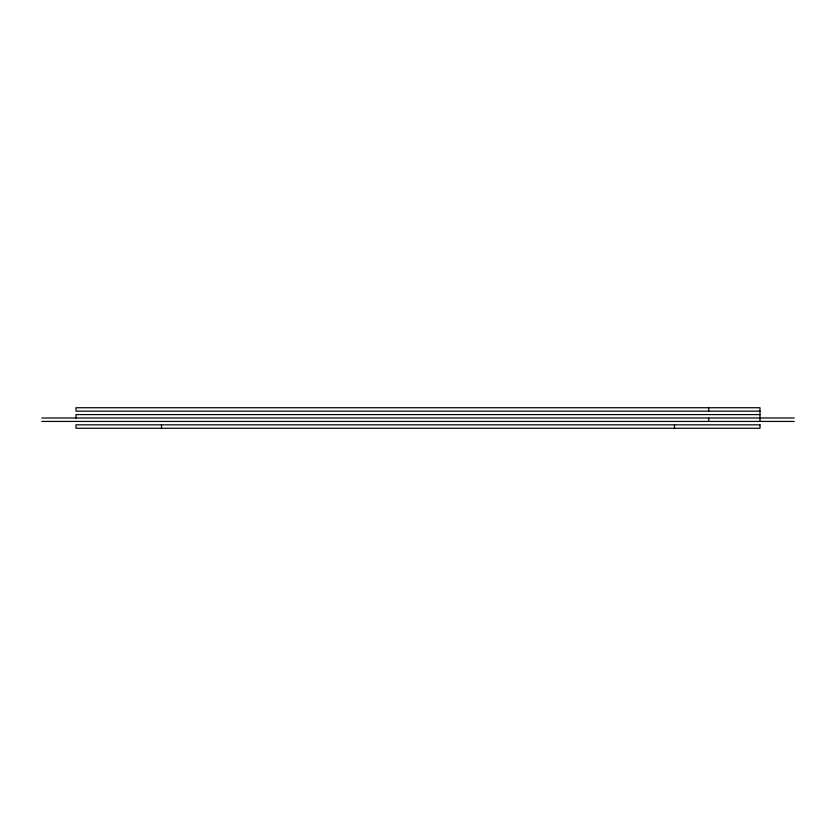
<?xml version="1.0" encoding="UTF-8"?>
<svg xmlns="http://www.w3.org/2000/svg" width="836" height="836" viewBox="0 0 836 836"><rect width="100%" height="100%" fill="white"/><g stroke="black" fill="none" stroke-linecap="round" stroke-linejoin="round"><path stroke-width="1.25" d="M759.997 411.155L76.003 411.155L76.003 407.738L759.997 407.738L759.997 421.417M759.997 414.583L76.003 414.583L76.003 418M41.8 418L794.2 418M41.8 421.417L794.2 421.417M708.698 407.738L708.698 411.155M708.698 418L708.698 421.417M674.495 424.845L674.495 428.262M161.505 424.845L161.505 428.262M759.997 424.845L76.003 424.845L76.003 428.262L759.997 428.262L759.997 424.845"/></g></svg>
